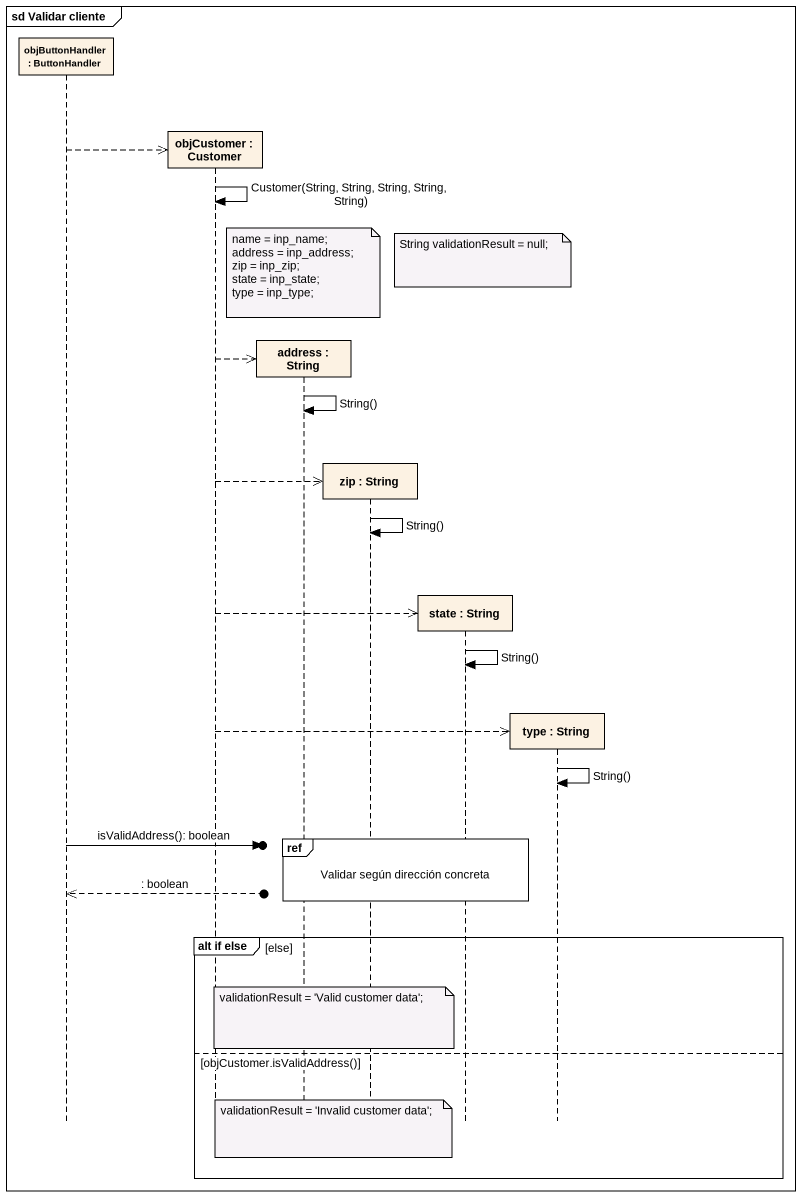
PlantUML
@startuml
mainframe sd Validar cliente
hide footbox
participant "objButtonHandler : ButtonHandler" as objButtonHandler
participant "objCustomer : Customer" as objCustomer
participant "address : String" as address
participant "zip : String" as zip
participant "state : String" as state_
participant "type : String" as type

objButtonHandler -->> objCustomer **
objCustomer -> objCustomer : Customer(String, String, String, String, String)
note over state_ : String validationResult = null;
note over address
  name = inp_name;
  address = inp_address;
  zip = inp_zip;
  state = inp_state;
  type = inp_type;
end note
objCustomer -->> address **
address -> address : String()
objCustomer -->> zip **
zip -> zip : String()
objCustomer -->> state_ **
state_ -> state_ : String()
objCustomer -->> type **
type -> type : String()
ref over address, zip, state_ : Validar según dirección concreta
objButtonHandler ->o] : isValidAddress(): boolean
objButtonHandler <<--o] : : boolean
group alt if else [else]
  note over address : validationResult = 'Valid customer data';
else objCustomer.isValidAddress()
  note over address : validationResult = 'Invalid customer data';
end
@enduml
